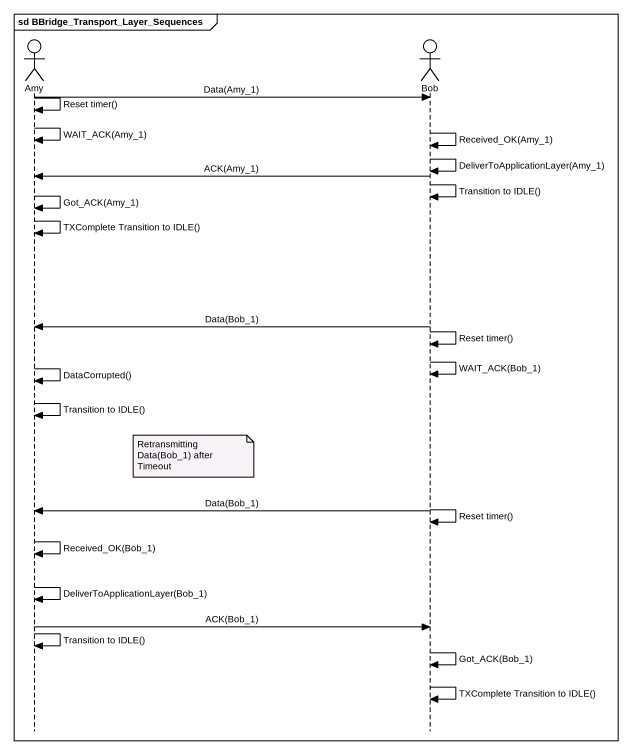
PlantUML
@startuml
mainframe sd BBridge_Transport_Layer_Sequences
hide footbox
actor Amy
actor Bob

Amy -> Bob : Data(Amy_1)
Amy -> Amy : Reset timer()
Amy -> Amy : WAIT_ACK(Amy_1)
Bob -> Bob : Received_OK(Amy_1)
Bob -> Bob : DeliverToApplicationLayer(Amy_1)
Bob -> Amy : ACK(Amy_1)
Bob -> Bob : Transition to IDLE()
Amy -> Amy : Got_ACK(Amy_1)
Amy -> Amy : TXComplete Transition to IDLE()
Bob -> Amy : Data(Bob_1)
Bob -> Bob : Reset timer()
Bob -> Bob : WAIT_ACK(Bob_1)
Amy -> Amy : DataCorrupted()
Amy -> Amy : Transition to IDLE()
note right of Amy : Retransmitting Data(Bob_1) after Timeout
Bob -> Bob : Reset timer()
Bob -> Amy : Data(Bob_1)
Amy -> Amy : Received_OK(Bob_1)
Amy -> Amy : DeliverToApplicationLayer(Bob_1)
Amy -> Bob : ACK(Bob_1)
Amy -> Amy : Transition to IDLE()
Bob -> Bob : Got_ACK(Bob_1)
Bob -> Bob : TXComplete Transition to IDLE()
@enduml
